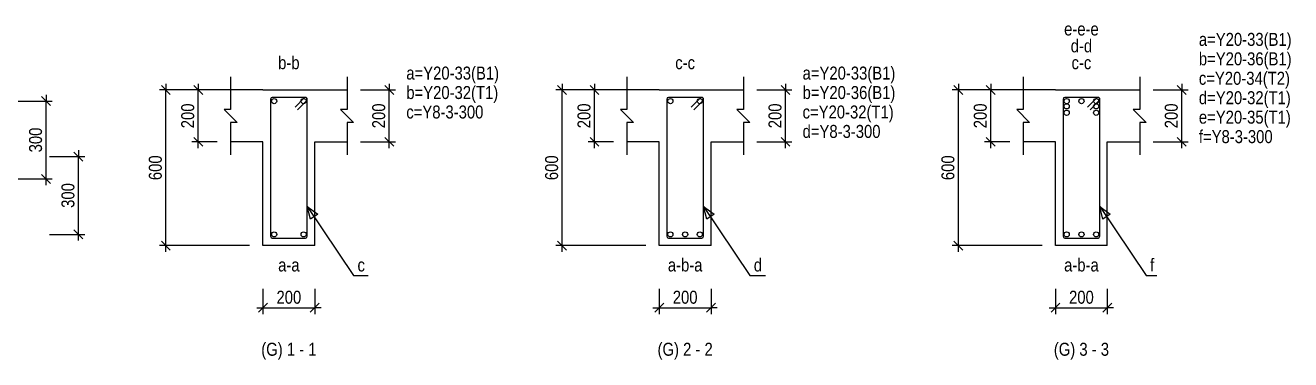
# Model space of a CAD drawing. Extents: x 0 to 206258, y -403073 to 0.
# Drawn here: x 81768 to 91539, y -240954 to -238376 of the extents above; entities that cross this region are included whole.
import ezdxf
from ezdxf.enums import TextEntityAlignment as Align

# ---------------------------------------------------------------- set-up
doc = ezdxf.new("R2010")
doc.units = 0
doc.header["$LTSCALE"] = 1000
doc.layers.add('Beam Line(D)', color=112, linetype='Continuous', true_color=0x00bd5e)
doc.layers.add('Link Label', color=94, linetype='Continuous', true_color=0x008100)
for name, color, linetype in [('Break Line', 5, 'Continuous'), ('Dimension Line', 5, 'Continuous'), ('Leader Line', 5, 'Continuous'), ('Link Line', 3, 'Continuous'), ('Rebar Label', 6, 'Continuous'), ('Rebar Line', 7, 'Continuous'), ('Section Label', 1, 'Continuous'), ('Top Rebar Label', 6, 'Continuous')]:
    doc.layers.add(name, color=color, linetype=linetype)
doc.styles.add('Dimension Text', font='ARIALN.TTF', dxfattribs={"height": 100})
doc.styles.add('Link Label', font='ARIALN.TTF', dxfattribs={"height": 100})
doc.styles.add('Rebar Label', font='ARIALN.TTF', dxfattribs={"height": 100})
doc.styles.add('Section Label', font='ARIALN.TTF', dxfattribs={"height": 100})
doc.styles.add('Top Rebar Label', font='ARIALN.TTF', dxfattribs={"height": 100})
doc.dimstyles.new('BEAM', dxfattribs={"dimtxt": 100, "dimasz": 30, "dimexe": 48.3, "dimexo": 103.5, "dimgap": 30, "dimtad": 1, "dimtoh": 1, "dimdec": 1, "dimlfac": 0.5, "dimdsep": 46, "dimtxsty": 'Dimension Text', "dimblk": 'PCDIM_TICK', "dimcen": 0.09, "dimclrd": 5, "dimclre": 5, "dimclrt": 5, "dimadec": 1, "dimazin": 0, "dimtp": 1, "dimtm": 1, "dimtfac": 1, "dimtdec": 4, "dimtofl": 0, "dimtmove": 0, "dimatfit": 3, "dimfxl": 1, "dimtolj": 1, "dimtzin": 0, "dimarcsym": 0})

# ---------------------------------------------------------------- blocks, each defined once
blk = doc.blocks.new('PCDIM_TICK')
at = {"layer": 'Dimension Line', "color": 0, "transparency": 33554687}
for p, q in [((1.15, 1.15), (-1.15, -1.15)), ((1.61, 0), (0, 0))]:
    blk.add_line(p, q, dxfattribs=at)
blk = doc.blocks.new('*U3157')
at = {"layer": 'Dimension Line', "color": 5, "true_color": 0x0000ff, "transparency": 16777216}
for p, q in [((84356.5, -238874.3), (84626.3, -238874.3)), ((84578, -239274.3), (84578, -238874.3)), ((84356.5, -239274.3), (84626.3, -239274.3))]:
    blk.add_line(p, q, dxfattribs=at)
at = {"layer": 'Dimension Line', "color": 5, "true_color": 0x0000ff, "transparency": 16777216, "xscale": 30, "yscale": 30}
for p, rotation in [((84578, -238874.3), 89.99999999999447), ((84578, -239274.3), 269.9999999999834)]:
    blk.add_blockref('PCDIM_TICK', p, dxfattribs=dict(at, rotation=rotation))
at = {"layer": 'Dimension Line', "color": 5, "true_color": 0x0000ff, "transparency": 16777216, "insert": (84548, -239074.3), "char_height": 100, "width": 182.775, "attachment_point": 8, "rotation": 90, "style": 'Dimension Text'}
blk.add_mtext('200', dxfattribs=at)
blk = doc.blocks.new('*U3158')
at = {"layer": 'Dimension Line', "color": 5, "true_color": 0x0000ff, "transparency": 16777216}
for p, q in [((83249.5, -238874.3), (83054.7, -238874.3)), ((83103, -239274.3), (83103, -238874.3)), ((83249.5, -239274.3), (83054.7, -239274.3))]:
    blk.add_line(p, q, dxfattribs=at)
at = {"layer": 'Dimension Line', "color": 5, "true_color": 0x0000ff, "transparency": 16777216, "xscale": 30, "yscale": 30}
for p, rotation in [((83103, -238874.3), 89.99999999999447), ((83103, -239274.3), 269.9999999999834)]:
    blk.add_blockref('PCDIM_TICK', p, dxfattribs=dict(at, rotation=rotation))
at = {"layer": 'Dimension Line', "color": 5, "true_color": 0x0000ff, "transparency": 16777216, "insert": (83073, -239074.3), "char_height": 100, "width": 182.775, "attachment_point": 8, "rotation": 90, "style": 'Dimension Text'}
blk.add_mtext('200', dxfattribs=at)
blk = doc.blocks.new('*U3159')
at = {"layer": 'Dimension Line', "color": 5, "true_color": 0x0000ff, "transparency": 16777216}
for p, q in [((83499.5, -238874.3), (82804.7, -238874.3)), ((82853, -240074.3), (82853, -238874.3)), ((83499.5, -240074.3), (82804.7, -240074.3))]:
    blk.add_line(p, q, dxfattribs=at)
at = {"layer": 'Dimension Line', "color": 5, "true_color": 0x0000ff, "transparency": 16777216, "xscale": 30, "yscale": 30}
for p, rotation in [((82853, -238874.3), 89.99999999999447), ((82853, -240074.3), 269.9999999999834)]:
    blk.add_blockref('PCDIM_TICK', p, dxfattribs=dict(at, rotation=rotation))
at = {"layer": 'Dimension Line', "color": 5, "true_color": 0x0000ff, "transparency": 16777216, "insert": (82823, -239474.3), "char_height": 100, "width": 181.97, "attachment_point": 8, "rotation": 90, "style": 'Dimension Text'}
blk.add_mtext('600', dxfattribs=at)
blk = doc.blocks.new('*U3160')
at = {"layer": 'Dimension Line', "color": 5, "true_color": 0x0000ff, "transparency": 16777216}
for p, q in [((83603, -240407.8), (83603, -240602.6)), ((84003, -240407.8), (84003, -240602.6)), ((83603, -240554.3), (84003, -240554.3))]:
    blk.add_line(p, q, dxfattribs=at)
at = {"layer": 'Dimension Line', "color": 5, "true_color": 0x0000ff, "transparency": 16777216, "xscale": 30, "yscale": 30, "rotation": 180.0000000000004}
blk.add_blockref('PCDIM_TICK', (83603, -240554.3), dxfattribs=at)
at = {"layer": 'Dimension Line', "color": 5, "true_color": 0x0000ff, "transparency": 16777216, "xscale": 30, "yscale": 30}
blk.add_blockref('PCDIM_TICK', (84003, -240554.3), dxfattribs=at)
at = {"layer": 'Dimension Line', "color": 5, "true_color": 0x0000ff, "transparency": 16777216, "insert": (83803, -240524.3), "char_height": 100, "width": 182.775, "attachment_point": 8, "style": 'Dimension Text'}
blk.add_mtext('200', dxfattribs=at)
blk = doc.blocks.new('*U3161')
at = {"layer": 'Dimension Line', "color": 5, "true_color": 0x0000ff, "transparency": 16777216}
for p, q in [((87416.7, -238874.3), (87686.5, -238874.3)), ((87638.2, -239274.3), (87638.2, -238874.3)), ((87416.7, -239274.3), (87686.5, -239274.3))]:
    blk.add_line(p, q, dxfattribs=at)
at = {"layer": 'Dimension Line', "color": 5, "true_color": 0x0000ff, "transparency": 16777216, "xscale": 30, "yscale": 30}
for p, rotation in [((87638.2, -238874.3), 89.99999999999447), ((87638.2, -239274.3), 269.9999999999834)]:
    blk.add_blockref('PCDIM_TICK', p, dxfattribs=dict(at, rotation=rotation))
at = {"layer": 'Dimension Line', "color": 5, "true_color": 0x0000ff, "transparency": 16777216, "insert": (87608.2, -239074.3), "char_height": 100, "width": 182.775, "attachment_point": 8, "rotation": 90, "style": 'Dimension Text'}
blk.add_mtext('200', dxfattribs=at)
blk = doc.blocks.new('*U3162')
at = {"layer": 'Dimension Line', "color": 5, "true_color": 0x0000ff, "transparency": 16777216}
for p, q in [((86309.7, -238874.3), (86114.9, -238874.3)), ((86163.2, -239274.3), (86163.2, -238874.3)), ((86309.7, -239274.3), (86114.9, -239274.3))]:
    blk.add_line(p, q, dxfattribs=at)
at = {"layer": 'Dimension Line', "color": 5, "true_color": 0x0000ff, "transparency": 16777216, "xscale": 30, "yscale": 30}
for p, rotation in [((86163.2, -238874.3), 89.99999999999447), ((86163.2, -239274.3), 269.9999999999834)]:
    blk.add_blockref('PCDIM_TICK', p, dxfattribs=dict(at, rotation=rotation))
at = {"layer": 'Dimension Line', "color": 5, "true_color": 0x0000ff, "transparency": 16777216, "insert": (86133.2, -239074.3), "char_height": 100, "width": 182.775, "attachment_point": 8, "rotation": 90, "style": 'Dimension Text'}
blk.add_mtext('200', dxfattribs=at)
blk = doc.blocks.new('*U3163')
at = {"layer": 'Dimension Line', "color": 5, "true_color": 0x0000ff, "transparency": 16777216}
for p, q in [((86559.7, -238874.3), (85864.9, -238874.3)), ((85913.2, -240074.3), (85913.2, -238874.3)), ((86559.7, -240074.3), (85864.9, -240074.3))]:
    blk.add_line(p, q, dxfattribs=at)
at = {"layer": 'Dimension Line', "color": 5, "true_color": 0x0000ff, "transparency": 16777216, "xscale": 30, "yscale": 30}
for p, rotation in [((85913.2, -238874.3), 89.99999999999447), ((85913.2, -240074.3), 269.9999999999834)]:
    blk.add_blockref('PCDIM_TICK', p, dxfattribs=dict(at, rotation=rotation))
at = {"layer": 'Dimension Line', "color": 5, "true_color": 0x0000ff, "transparency": 16777216, "insert": (85883.2, -239474.3), "char_height": 100, "width": 181.97, "attachment_point": 8, "rotation": 90, "style": 'Dimension Text'}
blk.add_mtext('600', dxfattribs=at)
blk = doc.blocks.new('*U3164')
at = {"layer": 'Dimension Line', "color": 5, "true_color": 0x0000ff, "transparency": 16777216}
for p, q in [((86663.2, -240407.8), (86663.2, -240602.6)), ((87063.2, -240407.8), (87063.2, -240602.6)), ((86663.2, -240554.3), (87063.2, -240554.3))]:
    blk.add_line(p, q, dxfattribs=at)
at = {"layer": 'Dimension Line', "color": 5, "true_color": 0x0000ff, "transparency": 16777216, "xscale": 30, "yscale": 30, "rotation": 180.0000000000004}
blk.add_blockref('PCDIM_TICK', (86663.2, -240554.3), dxfattribs=at)
at = {"layer": 'Dimension Line', "color": 5, "true_color": 0x0000ff, "transparency": 16777216, "xscale": 30, "yscale": 30}
blk.add_blockref('PCDIM_TICK', (87063.2, -240554.3), dxfattribs=at)
at = {"layer": 'Dimension Line', "color": 5, "true_color": 0x0000ff, "transparency": 16777216, "insert": (86863.2, -240524.3), "char_height": 100, "width": 182.775, "attachment_point": 8, "style": 'Dimension Text'}
blk.add_mtext('200', dxfattribs=at)
blk = doc.blocks.new('*U3165')
at = {"layer": 'Dimension Line', "color": 5, "true_color": 0x0000ff, "transparency": 16777216}
for p, q in [((90476.9, -238874.3), (90746.7, -238874.3)), ((90698.4, -239274.3), (90698.4, -238874.3)), ((90476.9, -239274.3), (90746.7, -239274.3))]:
    blk.add_line(p, q, dxfattribs=at)
at = {"layer": 'Dimension Line', "color": 5, "true_color": 0x0000ff, "transparency": 16777216, "xscale": 30, "yscale": 30}
for p, rotation in [((90698.4, -238874.3), 89.99999999999447), ((90698.4, -239274.3), 269.9999999999834)]:
    blk.add_blockref('PCDIM_TICK', p, dxfattribs=dict(at, rotation=rotation))
at = {"layer": 'Dimension Line', "color": 5, "true_color": 0x0000ff, "transparency": 16777216, "insert": (90668.4, -239074.3), "char_height": 100, "width": 182.775, "attachment_point": 8, "rotation": 90, "style": 'Dimension Text'}
blk.add_mtext('200', dxfattribs=at)
blk = doc.blocks.new('*U3166')
at = {"layer": 'Dimension Line', "color": 5, "true_color": 0x0000ff, "transparency": 16777216}
for p, q in [((89369.9, -238874.3), (89175.1, -238874.3)), ((89223.4, -239274.3), (89223.4, -238874.3)), ((89369.9, -239274.3), (89175.1, -239274.3))]:
    blk.add_line(p, q, dxfattribs=at)
at = {"layer": 'Dimension Line', "color": 5, "true_color": 0x0000ff, "transparency": 16777216, "xscale": 30, "yscale": 30}
for p, rotation in [((89223.4, -238874.3), 89.99999999999447), ((89223.4, -239274.3), 269.9999999999834)]:
    blk.add_blockref('PCDIM_TICK', p, dxfattribs=dict(at, rotation=rotation))
at = {"layer": 'Dimension Line', "color": 5, "true_color": 0x0000ff, "transparency": 16777216, "insert": (89193.4, -239074.3), "char_height": 100, "width": 182.775, "attachment_point": 8, "rotation": 90, "style": 'Dimension Text'}
blk.add_mtext('200', dxfattribs=at)
blk = doc.blocks.new('*U3167')
at = {"layer": 'Dimension Line', "color": 5, "true_color": 0x0000ff, "transparency": 16777216}
for p, q in [((89619.9, -238874.3), (88925.1, -238874.3)), ((88973.4, -240074.3), (88973.4, -238874.3)), ((89619.9, -240074.3), (88925.1, -240074.3))]:
    blk.add_line(p, q, dxfattribs=at)
at = {"layer": 'Dimension Line', "color": 5, "true_color": 0x0000ff, "transparency": 16777216, "xscale": 30, "yscale": 30}
for p, rotation in [((88973.4, -238874.3), 89.99999999999447), ((88973.4, -240074.3), 269.9999999999834)]:
    blk.add_blockref('PCDIM_TICK', p, dxfattribs=dict(at, rotation=rotation))
at = {"layer": 'Dimension Line', "color": 5, "true_color": 0x0000ff, "transparency": 16777216, "insert": (88943.4, -239474.3), "char_height": 100, "width": 181.97, "attachment_point": 8, "rotation": 90, "style": 'Dimension Text'}
blk.add_mtext('600', dxfattribs=at)
blk = doc.blocks.new('*U3168')
at = {"layer": 'Dimension Line', "color": 5, "true_color": 0x0000ff, "transparency": 16777216}
for p, q in [((89723.4, -240407.8), (89723.4, -240602.6)), ((90123.4, -240407.8), (90123.4, -240602.6)), ((89723.4, -240554.3), (90123.4, -240554.3))]:
    blk.add_line(p, q, dxfattribs=at)
at = {"layer": 'Dimension Line', "color": 5, "true_color": 0x0000ff, "transparency": 16777216, "xscale": 30, "yscale": 30, "rotation": 180.0000000000004}
blk.add_blockref('PCDIM_TICK', (89723.4, -240554.3), dxfattribs=at)
at = {"layer": 'Dimension Line', "color": 5, "true_color": 0x0000ff, "transparency": 16777216, "xscale": 30, "yscale": 30}
blk.add_blockref('PCDIM_TICK', (90123.4, -240554.3), dxfattribs=at)
at = {"layer": 'Dimension Line', "color": 5, "true_color": 0x0000ff, "transparency": 16777216, "insert": (89923.4, -240524.3), "char_height": 100, "width": 182.775, "attachment_point": 8, "style": 'Dimension Text'}
blk.add_mtext('200', dxfattribs=at)
blk = doc.blocks.new('*U3170')
at = {"layer": 'Dimension Line', "color": 5, "true_color": 0x0000ff, "transparency": 16777216}
for p, q in [((81703.5, -238960.3), (81976.3, -238960.3)), ((81928, -239560.3), (81928, -238960.3)), ((81703.5, -239560.3), (81976.3, -239560.3))]:
    blk.add_line(p, q, dxfattribs=at)
at = {"layer": 'Dimension Line', "color": 5, "true_color": 0x0000ff, "transparency": 16777216, "xscale": 30, "yscale": 30}
for p, rotation in [((81928, -238960.3), 89.99999999999447), ((81928, -239560.3), 269.9999999999834)]:
    blk.add_blockref('PCDIM_TICK', p, dxfattribs=dict(at, rotation=rotation))
at = {"layer": 'Dimension Line', "color": 5, "true_color": 0x0000ff, "transparency": 16777216, "insert": (81898, -239260.3), "char_height": 100, "width": 181.501, "attachment_point": 8, "rotation": 90, "style": 'Dimension Text'}
blk.add_mtext('300', dxfattribs=at)
blk = doc.blocks.new('*U3171')
at = {"layer": 'Dimension Line', "color": 5, "true_color": 0x0000ff, "transparency": 16777216}
for p, q in [((81953.5, -239388.3), (82226.3, -239388.3)), ((82178, -239988.3), (82178, -239388.3)), ((81953.5, -239988.3), (82226.3, -239988.3))]:
    blk.add_line(p, q, dxfattribs=at)
at = {"layer": 'Dimension Line', "color": 5, "true_color": 0x0000ff, "transparency": 16777216, "xscale": 30, "yscale": 30}
for p, rotation in [((82178, -239388.3), 89.99999999999447), ((82178, -239988.3), 269.9999999999834)]:
    blk.add_blockref('PCDIM_TICK', p, dxfattribs=dict(at, rotation=rotation))
at = {"layer": 'Dimension Line', "color": 5, "true_color": 0x0000ff, "transparency": 16777216, "insert": (82148, -239688.3), "char_height": 100, "width": 181.501, "attachment_point": 8, "rotation": 90, "style": 'Dimension Text'}
blk.add_mtext('300', dxfattribs=at)

msp = doc.modelspace()

# ---------------------------------------------------------------- linework, layer by layer
at = {"layer": 'Beam Line(D)', "transparency": 33554687}
for points in [[(83602.967, -238874.284), (83352.967, -238874.284)], [(83602.967, -238874.284), (84002.967, -238874.284)], [(83602.967, -238874.284), (83602.967, -238874.284)], [(84002.967, -238874.284), (84002.967, -238874.284)], [(84002.967, -238874.284), (84252.967, -238874.284)], [(86663.206, -238874.284), (86413.206, -238874.284)], [(86663.206, -238874.284), (87063.206, -238874.284)], [(86663.206, -238874.284), (86663.206, -238874.284)], [(87063.206, -238874.284), (87063.206, -238874.284)], [(87063.206, -238874.284), (87313.206, -238874.284)], [(89723.445, -238874.284), (89473.445, -238874.284)], [(89723.445, -238874.284), (90123.445, -238874.284)], [(89723.445, -238874.284), (89723.445, -238874.284)], [(90123.445, -238874.284), (90123.445, -238874.284)], [(90123.445, -238874.284), (90373.445, -238874.284)], [(84002.967, -240074.284), (83602.967, -240074.284), (83602.967, -239274.284), (83352.967, -239274.284)], [(84002.967, -240074.284), (84002.967, -239274.284), (84252.967, -239274.284)], [(87063.206, -240074.284), (86663.206, -240074.284), (86663.206, -239274.284), (86413.206, -239274.284)], [(87063.206, -240074.284), (87063.206, -239274.284), (87313.206, -239274.284)], [(90123.445, -240074.284), (89723.445, -240074.284), (89723.445, -239274.284), (89473.445, -239274.284)], [(90123.445, -240074.284), (90123.445, -239274.284), (90373.445, -239274.284)]]:
    msp.add_lwpolyline(points, dxfattribs=at)
at = {"layer": 'Break Line', "transparency": 33554687}
for points in [[(83352.967, -238774.284), (83352.967, -239024.284), (83302.967, -239024.284), (83402.967, -239124.284), (83352.967, -239124.284), (83352.967, -239374.284)], [(84252.967, -238774.284), (84252.967, -239024.284), (84202.967, -239024.284), (84302.967, -239124.284), (84252.967, -239124.284), (84252.967, -239374.284)], [(86413.206, -238774.284), (86413.206, -239024.284), (86363.206, -239024.284), (86463.206, -239124.284), (86413.206, -239124.284), (86413.206, -239374.284)], [(87313.206, -238774.284), (87313.206, -239024.284), (87263.206, -239024.284), (87363.206, -239124.284), (87313.206, -239124.284), (87313.206, -239374.284)], [(89473.445, -238774.284), (89473.445, -239024.284), (89423.445, -239024.284), (89523.445, -239124.284), (89473.445, -239124.284), (89473.445, -239374.284)], [(90373.445, -238774.284), (90373.445, -239024.284), (90323.445, -239024.284), (90423.445, -239124.284), (90373.445, -239124.284), (90373.445, -239374.284)]]:
    msp.add_lwpolyline(points, dxfattribs=at)
at = {"layer": 'Leader Line', "transparency": 33554687}
for points in [[(84025.909, -239833.01), (83969.225, -239871.298), (83944.968, -239774.285), (84025.909, -239833.01)], [(83944.968, -239774.285), (84302.967, -240304.284), (84416.097, -240304.284)], [(87086.147, -239833.009), (87029.463, -239871.298), (87005.206, -239774.284), (87086.147, -239833.009)], [(87005.206, -239774.284), (87363.206, -240304.284), (87484.018, -240304.284)], [(90146.385, -239833.009), (90089.701, -239871.297), (90065.445, -239774.284), (90146.385, -239833.009)], [(90065.445, -239774.284), (90423.445, -240304.284), (90506.04, -240304.284)]]:
    msp.add_lwpolyline(points, dxfattribs=at)
at = {"layer": 'Link Line', "transparency": 33554687}
for points in [[(83870.156, -239026.894), (83940.867, -238956.183, 0.66817864), (83930.967, -238932.284), (83674.967, -238932.284, 0.41421356), (83660.967, -238946.284), (83660.967, -240002.284, 0.41421356), (83674.967, -240016.284), (83930.967, -240016.284, 0.41421356), (83944.967, -240002.284), (83944.967, -238946.284, 0.66817864), (83921.068, -238936.384), (83850.357, -239007.095)], [(86930.395, -239026.894), (87001.105, -238956.183, 0.66817864), (86991.206, -238932.284), (86735.206, -238932.284, 0.41421356), (86721.206, -238946.284), (86721.206, -240002.284, 0.41421356), (86735.206, -240016.284), (86991.206, -240016.284, 0.41421356), (87005.206, -240002.284), (87005.206, -238946.284, 0.66817864), (86981.306, -238936.384), (86910.596, -239007.095)], [(89990.633, -239026.894), (90061.344, -238956.183, 0.66817864), (90051.445, -238932.284), (89795.445, -238932.284, 0.41421356), (89781.445, -238946.284), (89781.445, -240002.284, 0.41421356), (89795.445, -240016.284), (90051.445, -240016.284, 0.41421356), (90065.445, -240002.284), (90065.445, -238946.284, 0.66817864), (90041.545, -238936.384), (89970.834, -239007.095)]]:
    msp.add_lwpolyline(points, format="xyb", dxfattribs=at)
at = {"layer": 'Rebar Line', "transparency": 33554687}
for centre in [(83688.967, -238960.284), (83916.967, -238960.284), (86749.206, -238960.284), (86977.206, -238960.284), (89809.445, -238960.284), (89809.445, -239000.284), (89923.445, -238960.284), (90037.445, -238960.284), (90037.445, -239000.284), (89809.445, -239050.284), (90037.445, -239050.284), (83688.967, -239988.284), (83916.967, -239988.284), (86749.206, -239988.284), (86863.206, -239988.284), (86977.206, -239988.284), (89809.445, -239988.284), (89923.445, -239988.284), (90037.445, -239988.284)]:
    msp.add_circle(centre, 20, dxfattribs=at)

# ---------------------------------------------------------------- texts
at = {"layer": 'Link Label', "transparency": 33554687, "style": 'Link Label'}
for s, p in [(' c=Y8-3-300', (84677.967, -239094.284)), (' d=Y8-3-300', (87738.206, -239244.284)), (' f=Y8-3-300', (90798.445, -239284.284)), ('d', (87393.206, -240274.284)), ('f', (90453.445, -240274.284)), ('c', (84332.967, -240274.284))]:
    msp.add_text(s, height=100, dxfattribs=at).set_placement(p)
at = {"layer": 'Rebar Label', "transparency": 33554687, "style": 'Rebar Label'}
for s, p in [('e-e-e', (89923.445, -238484.284)), ('d-d', (89923.445, -238614.284)), ('b-b', (83802.967, -238744.284)), ('c-c', (86863.206, -238744.284)), ('c-c', (89923.445, -238744.284)), ('a-b-a', (86863.206, -240304.284)), ('a-b-a', (89923.445, -240304.284)), ('a-a', (83802.967, -240304.284))]:
    msp.add_text(s, height=100, dxfattribs=at).set_placement(p, align=Align.BOTTOM_CENTER)
for s, p in [(' a=Y20-33(B1)', (90798.445, -238534.284)), (' b=Y20-36(B1)', (90798.445, -238684.284)), (' a=Y20-33(B1)', (84677.967, -238794.284)), (' a=Y20-33(B1)', (87738.206, -238794.284)), (' b=Y20-36(B1)', (87738.206, -238944.284))]:
    msp.add_text(s, height=100, dxfattribs=at).set_placement(p)
at = {"layer": 'Section Label', "transparency": 33554687, "style": 'Section Label'}
for s, p in [('(G) 1 - 1', (83802.967, -240954.284)), ('(G) 2 - 2', (86863.206, -240954.284)), ('(G) 3 - 3', (89923.445, -240954.284))]:
    msp.add_text(s, height=100, dxfattribs=at).set_placement(p, align=Align.BOTTOM_CENTER)
at = {"layer": 'Top Rebar Label', "transparency": 33554687, "style": 'Top Rebar Label'}
for s, p in [(' c=Y20-34(T2)', (90798.445, -238834.284)), (' b=Y20-32(T1)', (84677.967, -238944.284)), (' d=Y20-32(T1)', (90798.445, -238984.284)), (' c=Y20-32(T1)', (87738.206, -239094.284)), (' e=Y20-35(T1)', (90798.445, -239134.284))]:
    msp.add_text(s, height=100, dxfattribs=at).set_placement(p)

# ---------------------------------------------------------------- dimensions: what is measured, and where the dimension line sits
at = {"layer": 'Dimension Line', "transparency": 33554687}
for base, p1, p2, angle, text, picture, middle in [((81927.967, -239260.284), (81599.967, -239560.284), (81599.967, -238960.284), 90, '300', '*U3170', (81927.967, -239260.284)), ((82852.967, -239474.284), (83602.967, -240074.284), (83602.967, -238874.284), 90, '600', '*U3159', (82852.967, -239474.284)), ((83102.967, -239074.284), (83352.967, -239274.284), (83352.967, -238874.284), 90, '200', '*U3158', (83102.967, -239074.284)), ((84577.967, -239074.284), (84252.967, -239274.284), (84252.967, -238874.284), 90, '200', '*U3157', (84577.967, -239074.284)), ((85913.206, -239474.284), (86663.206, -240074.284), (86663.206, -238874.284), 90, '600', '*U3163', (85913.206, -239474.284)), ((86163.206, -239074.284), (86413.206, -239274.284), (86413.206, -238874.284), 90, '200', '*U3162', (86163.206, -239074.284)), ((87638.206, -239074.284), (87313.206, -239274.284), (87313.206, -238874.284), 90, '200', '*U3161', (87638.206, -239074.284)), ((88973.445, -239474.284), (89723.445, -240074.284), (89723.445, -238874.284), 90, '600', '*U3167', (88973.445, -239474.284)), ((89223.445, -239074.284), (89473.445, -239274.284), (89473.445, -238874.284), 90, '200', '*U3166', (89223.445, -239074.284)), ((90698.445, -239074.284), (90373.445, -239274.284), (90373.445, -238874.284), 90, '200', '*U3165', (90698.445, -239074.284)), ((82177.967, -239688.283), (81849.967, -239988.283), (81849.967, -239388.283), 90.0000489, '300', '*U3171', (82177.967, -239688.283))]:
    dim = msp.add_linear_dim(base=base, p1=p1, p2=p2, angle=angle, text=text, dimstyle='BEAM', override={"dimscale": 1, "dimtxt": 100, "dimasz": 30, "dimexe": 48.3, "dimexo": 103.5, "dimgap": 30, "dimtad": 1, "dimtih": 0, "dimdec": 1, "dimlfac": 0.5, "dimzin": 8, "dimlunit": 2, "dimpost": '', "dimtxsty": 'Dimension Text', "dimblk": 'PCDIM_TICK', "dimse1": 0, "dimse2": 0, "dimsd2": 0, "dimclrd": 5, "dimclre": 5, "dimclrt": 5, "dimaunit": 0, "dimadec": 1, "dimazin": 0, "dimtol": 0, "dimtp": 1, "dimtm": 1, "dimtmove": 0}, dxfattribs=at)
    dim.commit()
    dim.dimension.update_dxf_attribs({"geometry": picture, "text_midpoint": middle})
for base, p1, p2, picture, middle in [((83802.967, -240554.284), (83602.967, -240304.284), (84002.967, -240304.284), '*U3160', (83802.967, -240554.284)), ((86863.206, -240554.284), (86663.206, -240304.284), (87063.206, -240304.284), '*U3164', (86863.206, -240554.284)), ((89923.445, -240554.284), (89723.445, -240304.284), (90123.445, -240304.284), '*U3168', (89923.445, -240554.284))]:
    dim = msp.add_linear_dim(base=base, p1=p1, p2=p2, text='200', dimstyle='BEAM', override={"dimscale": 1, "dimtxt": 100, "dimasz": 30, "dimexe": 48.3, "dimexo": 103.5, "dimgap": 30, "dimtad": 1, "dimtih": 0, "dimdec": 1, "dimlfac": 0.5, "dimzin": 8, "dimlunit": 2, "dimpost": '', "dimtxsty": 'Dimension Text', "dimblk": 'PCDIM_TICK', "dimse1": 0, "dimse2": 0, "dimsd2": 0, "dimclrd": 5, "dimclre": 5, "dimclrt": 5, "dimaunit": 0, "dimadec": 1, "dimazin": 0, "dimtol": 0, "dimtp": 1, "dimtm": 1, "dimtmove": 0}, dxfattribs=at)
    dim.commit()
    dim.dimension.update_dxf_attribs({"geometry": picture, "text_midpoint": middle})

doc.saveas('drawing.dxf')
